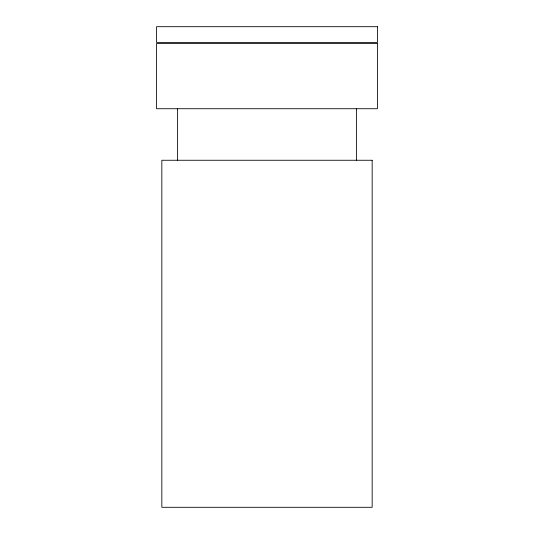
<?xml version="1.0" encoding="UTF-8"?>
<svg xmlns="http://www.w3.org/2000/svg" width="534" height="534" viewBox="0 0 534 534"><rect width="100%" height="100%" fill="white"/><g stroke="black" fill="none" stroke-linecap="round" stroke-linejoin="round"><path stroke-width="0.8" d="M356.392 108.495L356.392 160.26M177.608 108.495L177.608 160.26M377.425 26.7L156.575 26.7L156.575 42.473L377.425 42.473L377.425 26.7M377.425 43.528L156.575 43.528L156.575 108.729L377.425 108.729L377.425 43.528M372.165 160.26L161.835 160.26L161.835 507.3L372.165 507.3L372.165 160.26"/></g></svg>
